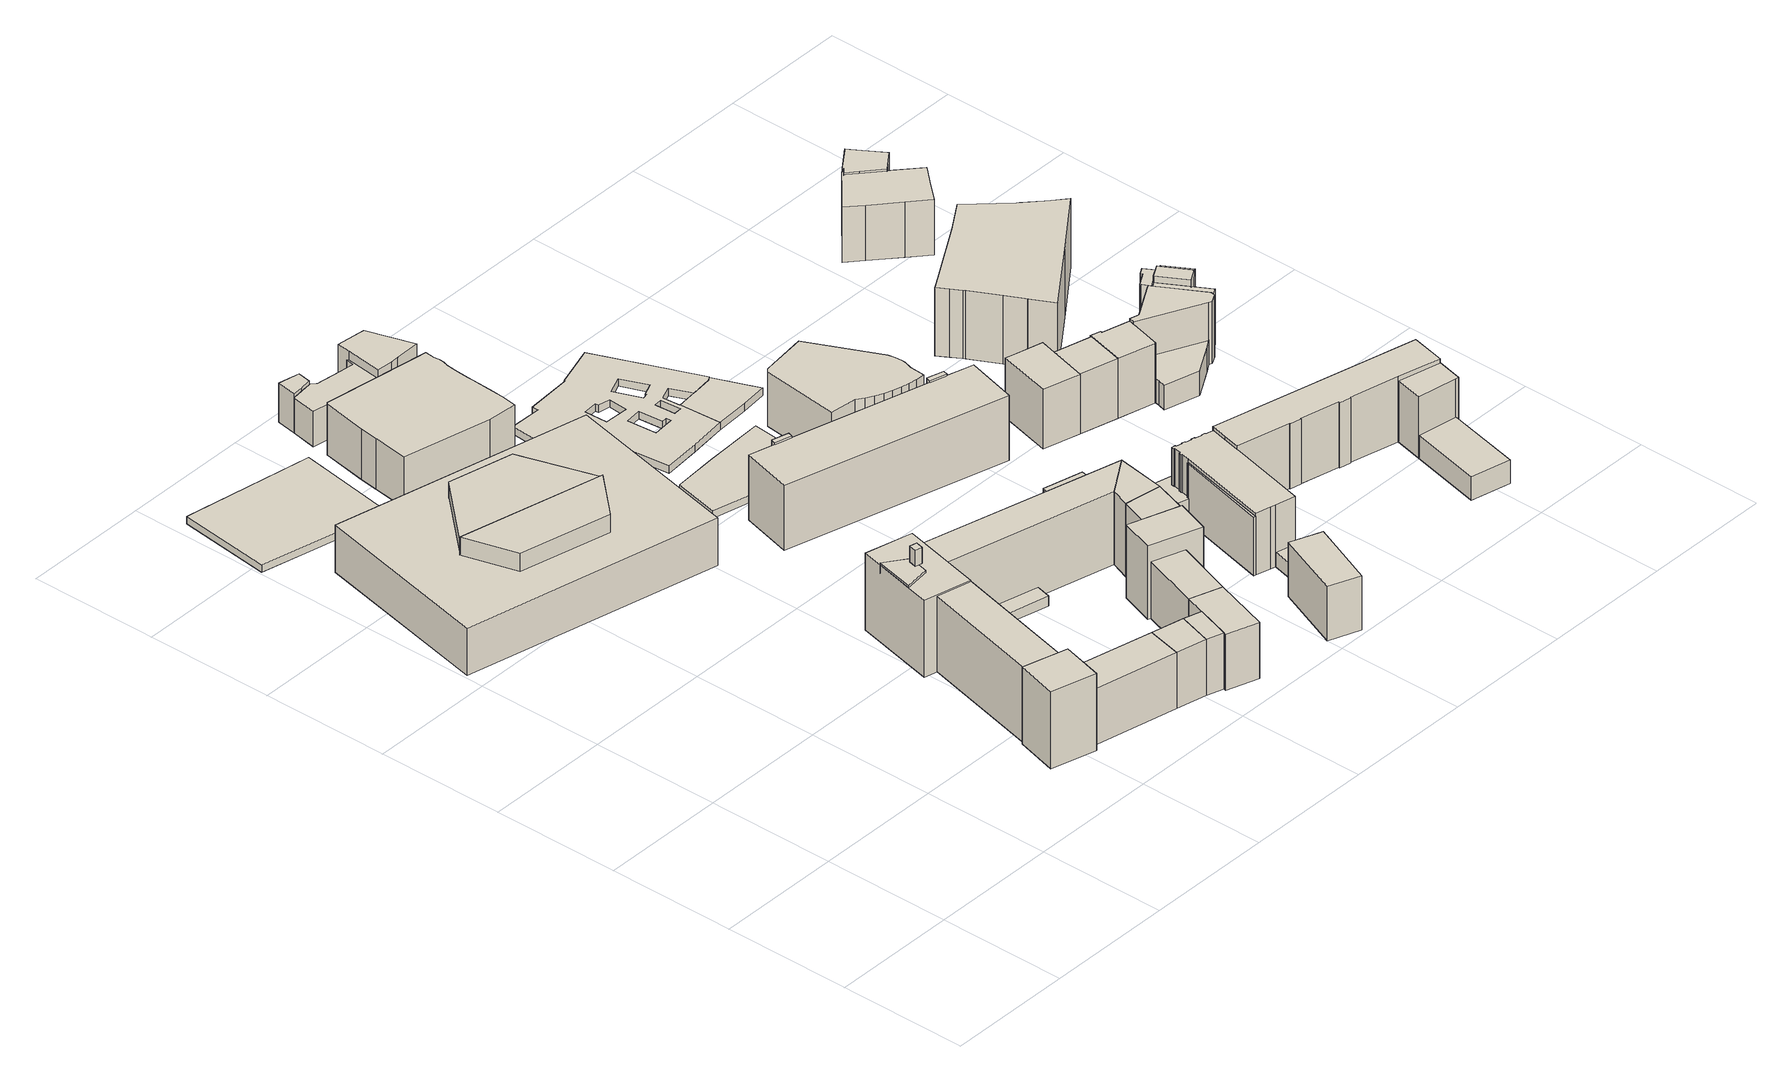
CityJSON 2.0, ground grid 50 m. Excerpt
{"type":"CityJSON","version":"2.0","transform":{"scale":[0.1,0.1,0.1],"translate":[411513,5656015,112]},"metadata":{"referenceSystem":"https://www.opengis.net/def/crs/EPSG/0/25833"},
"CityObjects":{
"building1":{"type":"Building","attributes":{"Dachtyp_tdc":"tdcGableRoof","Gemeindeschluessel":14612000,"Dachneigung":36.94,"QualitaetDacherkennung":65,"Geometrietyp2DReferenz":"3000","measuredHeight":24.04,"function":"31001_9998","roofType":"3100"},"geometry":[{"type":"Solid","lod":"1","boundaries":[[[[0,1,2,3]],[[4,5,6,7]],[[3,5,4,0]],[[2,6,5,3]],[[1,7,6,2]],[[0,4,7,1]]]]}]},
"building2":{"type":"Building","attributes":{"Dachtyp_tdc":"tdcPolyFlatRoof","Gemeindeschluessel":14612000,"Dachneigung":0,"QualitaetDacherkennung":0,"Geometrietyp2DReferenz":"3000","BezugspunktDach":"2000","measuredHeight":3,"function":"31001_9998"},"geometry":[{"type":"Solid","lod":"1","boundaries":[[[[8,9,10,11]],[[12,13,14,15]],[[11,13,12,8]],[[10,14,13,11]],[[9,15,14,10]],[[8,12,15,9]]]]}]},
"building3":{"type":"Building","attributes":{"name":"Kulturpalast Dresden","Gemeindeschluessel":14612000,"Dachneigung":90,"Dachorientierung":0,"MittlereTraufHoehe":132.42,"QualitaetDacherkennung":100,"ObjektHoehe":19.22,"BodenHoehe":113.2,"Geometrietyp2DReferenz":"3000","AbsoluteHoehe":132.42,"Dachflaeche":7394.66,"measuredHeight":19.22,"function":"31001_2090","roofType":"1000","storeysAboveGround":6},"children":["building3-1","building3-2"],"geometry":[{"type":"Solid","lod":"1","boundaries":[[[[16,17,18,19]],[[20,21,22,23]],[[19,21,20,16]],[[18,22,21,19]],[[17,23,22,18]],[[16,20,23,17]]]]}]},
"building3-1":{"type":"BuildingPart","attributes":{"Dachneigung":78.45,"Dachorientierung":0,"MittlereTraufHoehe":138.87,"QualitaetDacherkennung":100,"BodenHoehe":132.42,"ObjektTeilHoehe":9.29,"Geometrietyp2DReferenz":"3000","AbsoluteHoehe":141.71,"Dachflaeche":1194.44,"measuredHeight":9.29,"roofType":"2100","storeysAboveGround":3},"parents":["building3"],"geometry":[{"type":"Solid","lod":"1","boundaries":[[[[24,25,26,27]],[[28,29,30,31]],[[27,29,28,24]],[[26,30,29,27]],[[25,31,30,26]],[[24,28,31,25]]]]}]},
"building3-2":{"type":"BuildingPart","attributes":{"Dachneigung":78.23,"Dachorientierung":0,"MittlereTraufHoehe":139.71,"QualitaetDacherkennung":100,"BodenHoehe":132.42,"ObjektTeilHoehe":9.29,"Geometrietyp2DReferenz":"3000","AbsoluteHoehe":141.71,"Dachflaeche":933.11,"measuredHeight":9.29,"roofType":"2100","storeysAboveGround":3},"parents":["building3"],"geometry":[{"type":"Solid","lod":"1","boundaries":[[[[32,33,34,35]],[[29,28,36,37]],[[35,28,29,32]],[[34,36,28,35]],[[33,37,36,34]],[[32,29,37,33]]]]}]},
"building4":{"type":"Building","attributes":{"Gemeindeschluessel":14612000,"Dachneigung":51.59,"Dachorientierung":101.73,"MittlereTraufHoehe":133.66,"QualitaetDacherkennung":100,"ObjektHoehe":25.54,"BodenHoehe":113.8,"Geometrietyp2DReferenz":"3000","AbsoluteHoehe":139.34,"Dachflaeche":622.51,"measuredHeight":25.54,"function":"31001_9998","roofType":"3100","storeysAboveGround":9},"geometry":[{"type":"Solid","lod":"1","boundaries":[[[[38,39,40,41]],[[42,43,44,45]],[[41,43,42,38]],[[40,44,43,41]],[[39,45,44,40]],[[38,42,45,39]]]]}]},
"building5":{"type":"Building","attributes":{"name":"Ökumenisches Informationszentrum","Dachtyp_tdc":"tdcGableRoof","Gemeindeschluessel":14612000,"Dachneigung":36.96,"QualitaetDacherkennung":62,"Geometrietyp2DReferenz":"3000","measuredHeight":24,"function":"31001_9998","roofType":"3100"},"geometry":[{"type":"Solid","lod":"1","boundaries":[[[[46,47,48,49]],[[50,4,7,51]],[[49,4,50,46]],[[48,7,4,49]],[[47,51,7,48]],[[46,50,51,47]]]]}]},
"building6":{"type":"Building","attributes":{"Gemeindeschluessel":14612000,"Dachneigung":90,"Dachorientierung":0,"MittlereTraufHoehe":117.53,"QualitaetDacherkennung":100,"ObjektHoehe":4.01,"BodenHoehe":113.52,"Geometrietyp2DReferenz":"3000","AbsoluteHoehe":117.53,"Dachflaeche":145.74,"measuredHeight":4.01,"function":"31001_9998","roofType":"1000","storeysAboveGround":1},"geometry":[{"type":"Solid","lod":"1","boundaries":[[[[52,53,54,55]],[[56,57,58,59]],[[55,57,56,52]],[[54,58,57,55]],[[53,59,58,54]],[[52,56,59,53]]]]}]},
"building7":{"type":"Building","attributes":{"Gemeindeschluessel":14612000,"Dachneigung":52.18,"Dachorientierung":101.73,"MittlereTraufHoehe":133.66,"QualitaetDacherkennung":100,"ObjektHoehe":25.54,"BodenHoehe":113.8,"Geometrietyp2DReferenz":"3000","AbsoluteHoehe":139.34,"Dachflaeche":226.43,"measuredHeight":25.54,"function":"31001_9998","roofType":"3100","storeysAboveGround":9},"children":["building7-1"],"geometry":[{"type":"Solid","lod":"1","boundaries":[[[[60,61,39,38]],[[62,42,45,63]],[[38,42,62,60]],[[39,45,42,38]],[[61,63,45,39]],[[60,62,63,61]]]]}]},
"building7-1":{"type":"BuildingPart","attributes":{"Dachneigung":52.38,"Dachorientierung":-72.05,"MittlereTraufHoehe":133.66,"QualitaetDacherkennung":100,"BodenHoehe":113.8,"ObjektTeilHoehe":25.53,"Geometrietyp2DReferenz":"3000","AbsoluteHoehe":139.34,"Dachflaeche":182.67,"measuredHeight":25.53,"roofType":"3100","storeysAboveGround":9},"parents":["building7"],"geometry":[{"type":"Solid","lod":"1","boundaries":[[[[61,60,64,65]],[[63,66,67,62]],[[65,66,63,61]],[[64,67,66,65]],[[60,62,67,64]],[[61,63,62,60]]]]}]},
"building8":{"type":"Building","attributes":{"Gemeindeschluessel":14612000,"Dachneigung":90,"Dachorientierung":0,"MittlereTraufHoehe":117.53,"QualitaetDacherkennung":100,"ObjektHoehe":4.03,"BodenHoehe":113.5,"Geometrietyp2DReferenz":"3000","AbsoluteHoehe":117.53,"Dachflaeche":103.71,"measuredHeight":4.03,"function":"31001_9998","roofType":"1000","storeysAboveGround":1},"geometry":[{"type":"Solid","lod":"1","boundaries":[[[[68,69,70,71,52,55,72,73]],[[74,75,76,57,56,77,78,79]],[[73,75,74,68]],[[72,76,75,73]],[[55,57,76,72]],[[52,56,57,55]],[[71,77,56,52]],[[70,78,77,71]],[[69,79,78,70]],[[68,74,79,69]]]]}]},
"building9":{"type":"Building","attributes":{"Gemeindeschluessel":14612000,"Dachneigung":52.56,"Dachorientierung":103.37,"MittlereTraufHoehe":140.47,"QualitaetDacherkennung":100,"ObjektHoehe":32.25,"BodenHoehe":113.41,"Geometrietyp2DReferenz":"3000","AbsoluteHoehe":145.66,"Dachflaeche":1300.01,"measuredHeight":32.25,"function":"31001_9998","roofType":"3100","storeysAboveGround":11},"children":["building9-1","building9-2","building9-3","building9-4","building9-5","building9-6","building9-7","building9-8","building9-9","building9-10"],"geometry":[{"type":"Solid","lod":"1","boundaries":[[[[80,81,82,83]],[[84,85,86,87]],[[83,85,84,80]],[[82,86,85,83]],[[81,87,86,82]],[[80,84,87,81]]]]}]},
"building9-1":{"type":"BuildingPart","attributes":{"Dachneigung":54.06,"Dachorientierung":-166.94,"MittlereTraufHoehe":141.08,"QualitaetDacherkennung":100,"BodenHoehe":113.34,"ObjektTeilHoehe":34.58,"Geometrietyp2DReferenz":"3000","AbsoluteHoehe":147.92,"Dachflaeche":791.11,"measuredHeight":34.58,"roofType":"3200","storeysAboveGround":12},"parents":["building9"],"geometry":[{"type":"Solid","lod":"1","boundaries":[[[[88,89,90,91]],[[92,93,94,95]],[[91,93,92,88]],[[90,94,93,91]],[[89,95,94,90]],[[88,92,95,89]]]]}]},
"building9-2":{"type":"BuildingPart","attributes":{"Dachneigung":52.19,"Dachorientierung":-165.74,"MittlereTraufHoehe":141.08,"QualitaetDacherkennung":100,"BodenHoehe":113.58,"ObjektTeilHoehe":33.76,"Geometrietyp2DReferenz":"3000","AbsoluteHoehe":147.34,"Dachflaeche":962.69,"measuredHeight":33.76,"roofType":"3100","storeysAboveGround":11},"parents":["building9"],"geometry":[{"type":"Solid","lod":"1","boundaries":[[[[96,97,98,99]],[[100,101,102,103]],[[99,101,100,96]],[[98,102,101,99]],[[97,103,102,98]],[[96,100,103,97]]]]}]},
"building9-3":{"type":"BuildingPart","attributes":{"Dachneigung":55.6,"Dachorientierung":-76.67,"MittlereTraufHoehe":140.47,"QualitaetDacherkennung":100,"BodenHoehe":113.44,"ObjektTeilHoehe":32.22,"Geometrietyp2DReferenz":"3000","AbsoluteHoehe":145.66,"Dachflaeche":228.09,"measuredHeight":32.22,"roofType":"9999","storeysAboveGround":11},"parents":["building9"],"geometry":[{"type":"Solid","lod":"1","boundaries":[[[[104,105,106,107]],[[108,109,110,111]],[[107,109,108,104]],[[106,110,109,107]],[[105,111,110,106]],[[104,108,111,105]]]]}]},
"building9-4":{"type":"BuildingPart","attributes":{"Dachneigung":90,"Dachorientierung":0,"MittlereTraufHoehe":117.53,"QualitaetDacherkennung":100,"BodenHoehe":113.49,"ObjektTeilHoehe":4.04,"Geometrietyp2DReferenz":"3000","AbsoluteHoehe":117.53,"Dachflaeche":215.27,"measuredHeight":4.04,"roofType":"1000","storeysAboveGround":1},"parents":["building9"],"geometry":[{"type":"Solid","lod":"1","boundaries":[[[[70,112,113,114,115,116,53,71]],[[78,77,59,117,118,119,120,121]],[[71,77,78,70]],[[53,59,77,71]],[[116,117,59,53]],[[115,118,117,116]],[[114,119,118,115]],[[113,120,119,114]],[[112,121,120,113]],[[70,78,121,112]]]]}]},
"building9-5":{"type":"BuildingPart","attributes":{"Dachneigung":53.36,"Dachorientierung":-71.18,"MittlereTraufHoehe":140.47,"QualitaetDacherkennung":100,"BodenHoehe":113.39,"ObjektTeilHoehe":32.27,"Geometrietyp2DReferenz":"3000","AbsoluteHoehe":145.66,"Dachflaeche":370.38,"measuredHeight":32.27,"roofType":"3200","storeysAboveGround":11},"parents":["building9"],"geometry":[{"type":"Solid","lod":"1","boundaries":[[[[122,123,124,125]],[[126,127,128,129]],[[125,127,126,122]],[[124,128,127,125]],[[123,129,128,124]],[[122,126,129,123]]]]}]},
"building9-6":{"type":"BuildingPart","attributes":{"Dachneigung":44.58,"Dachorientierung":11.92,"MittlereTraufHoehe":144.5,"QualitaetDacherkennung":100,"BodenHoehe":141.08,"ObjektTeilHoehe":8.86,"Geometrietyp2DReferenz":"3000","AbsoluteHoehe":149.94,"Dachflaeche":188.49,"measuredHeight":8.86,"roofType":"3200","storeysAboveGround":3},"parents":["building9"],"geometry":[{"type":"Solid","lod":"1","boundaries":[[[[130,131,132,133]],[[134,135,136,137]],[[133,135,134,130]],[[132,136,135,133]],[[131,137,136,132]],[[130,134,137,131]]]]}]},
"building9-7":{"type":"BuildingPart","attributes":{"Dachneigung":53.14,"Dachorientierung":-168.27,"MittlereTraufHoehe":140.47,"QualitaetDacherkennung":100,"BodenHoehe":113.37,"ObjektTeilHoehe":32.29,"Geometrietyp2DReferenz":"3000","AbsoluteHoehe":145.66,"Dachflaeche":230.15,"measuredHeight":32.29,"roofType":"3100","storeysAboveGround":11},"parents":["building9"],"geometry":[{"type":"Solid","lod":"1","boundaries":[[[[138,139,81,80]],[[140,84,87,141]],[[80,84,140,138]],[[81,87,84,80]],[[139,141,87,81]],[[138,140,141,139]]]]}]},
"building9-8":{"type":"BuildingPart","attributes":{"Dachneigung":50.61,"Dachorientierung":15.13,"MittlereTraufHoehe":141.08,"QualitaetDacherkennung":100,"BodenHoehe":113.65,"ObjektTeilHoehe":34.85,"Geometrietyp2DReferenz":"3000","AbsoluteHoehe":148.5,"Dachflaeche":421.15,"measuredHeight":34.85,"roofType":"3200","storeysAboveGround":12},"parents":["building9"],"geometry":[{"type":"Solid","lod":"1","boundaries":[[[[142,143,144,145]],[[146,147,148,149]],[[145,147,146,142]],[[144,148,147,145]],[[143,149,148,144]],[[142,146,149,143]]]]}]},
"building9-9":{"type":"BuildingPart","attributes":{"Dachneigung":39.39,"Dachorientierung":0,"MittlereTraufHoehe":152.1,"QualitaetDacherkennung":100,"BodenHoehe":146.38,"ObjektTeilHoehe":7.38,"Geometrietyp2DReferenz":"3000","AbsoluteHoehe":153.76,"Dachflaeche":12.39,"measuredHeight":7.38,"roofType":"3500","storeysAboveGround":2},"parents":["building9"],"geometry":[{"type":"Solid","lod":"1","boundaries":[[[[150,151,152,153]],[[154,155,156,157]],[[153,155,154,150]],[[152,156,155,153]],[[151,157,156,152]],[[150,154,157,151]]]]}]},
"building9-10":{"type":"BuildingPart","attributes":{"Dachneigung":54.81,"Dachorientierung":-161.14,"MittlereTraufHoehe":140.47,"QualitaetDacherkennung":100,"BodenHoehe":113.37,"ObjektTeilHoehe":32.29,"Geometrietyp2DReferenz":"3000","AbsoluteHoehe":145.66,"Dachflaeche":270.06,"measuredHeight":32.29,"roofType":"3100","storeysAboveGround":11},"parents":["building9"],"geometry":[{"type":"Solid","lod":"1","boundaries":[[[[158,159,139,138]],[[160,140,141,161]],[[138,140,160,158]],[[139,141,140,138]],[[159,161,141,139]],[[158,160,161,159]]]]}]},
"building10":{"type":"Building","attributes":{"Gemeindeschluessel":14612000,"Dachneigung":50.42,"Dachorientierung":18.5,"MittlereTraufHoehe":133.66,"QualitaetDacherkennung":100,"ObjektHoehe":25.62,"BodenHoehe":113.72,"Geometrietyp2DReferenz":"3000","AbsoluteHoehe":139.34,"Dachflaeche":409.53,"measuredHeight":25.62,"function":"31001_9998","roofType":"5000","storeysAboveGround":9},"geometry":[{"type":"Solid","lod":"1","boundaries":[[[[162,163,164,165]],[[166,167,168,169]],[[165,167,166,162]],[[164,168,167,165]],[[163,169,168,164]],[[162,166,169,163]]]]}]},
"building11":{"type":"Building","attributes":{"Dachtyp_tdc":"tdcFreeFormRoof","Gemeindeschluessel":14612000,"Dachneigung":1.01,"QualitaetDacherkennung":13,"Geometrietyp2DReferenz":"3000","measuredHeight":23.36,"function":"31001_9998","roofType":"5000"},"geometry":[{"type":"Solid","lod":"1","boundaries":[[[[170,171,172,173,174,175,176,177,178,179,180,181,182,183,184,185,186,187]],[[188,189,190,191,192,193,194,195,196,197,198,199,200,201,202,203,204,205]],[[187,189,188,170]],[[186,190,189,187]],[[185,191,190,186]],[[184,192,191,185]],[[183,193,192,184]],[[182,194,193,183]],[[181,195,194,182]],[[180,196,195,181]],[[179,197,196,180]],[[178,198,197,179]],[[177,199,198,178]],[[176,200,199,177]],[[175,201,200,176]],[[174,202,201,175]],[[173,203,202,174]],[[172,204,203,173]],[[171,205,204,172]],[[170,188,205,171]]]]}]},
"building12":{"type":"Building","attributes":{"Gemeindeschluessel":14612000,"Dachneigung":49.39,"Dachorientierung":19.61,"MittlereTraufHoehe":133.66,"QualitaetDacherkennung":100,"ObjektHoehe":25.87,"BodenHoehe":113.47,"Geometrietyp2DReferenz":"3000","AbsoluteHoehe":139.34,"Dachflaeche":421.1,"measuredHeight":25.87,"function":"31001_9998","roofType":"3100","storeysAboveGround":9},"geometry":[{"type":"Solid","lod":"1","boundaries":[[[[206,207,163,162]],[[208,209,210,211]],[[162,209,208,206]],[[163,210,209,162]],[[207,211,210,163]],[[206,208,211,207]]]]}]},
"building13":{"type":"Building","attributes":{"Gemeindeschluessel":14612000,"Geometrietyp2DReferenz":"3000","function":"31001_9998","roofType":"9999"},"children":["building13-1","building13-2","building13-3"]},
"building13-1":{"type":"BuildingPart","attributes":{"Dachtyp_tdc":"tdcFreeFormRoof","Dachneigung":48.59,"QualitaetDacherkennung":4,"Geometrietyp2DReferenz":"3000","measuredHeight":19.92,"roofType":"5000"},"parents":["building13"],"geometry":[{"type":"Solid","lod":"1","boundaries":[[[[212,213,214,215,216,217,218]],[[219,220,221,222,223,224,225]],[[218,220,219,212]],[[217,221,220,218]],[[216,222,221,217]],[[215,223,222,216]],[[214,224,223,215]],[[213,225,224,214]],[[212,219,225,213]]]]}]},
"building13-2":{"type":"BuildingPart","attributes":{"Dachtyp_tdc":"tdcFreeFormRoof","Dachneigung":16.34,"QualitaetDacherkennung":19,"Geometrietyp2DReferenz":"3000","measuredHeight":18.96,"roofType":"5000"},"parents":["building13"],"geometry":[{"type":"Solid","lod":"1","boundaries":[[[[226,227,228,229,230,231,232,233,234,235,236,237,238,239,240,241]],[[242,243,244,245,246,247,248,249,219,250,225,251,252,253,254,255]],[[241,243,242,226]],[[240,244,243,241]],[[239,245,244,240]],[[238,246,245,239]],[[237,247,246,238]],[[236,248,247,237]],[[235,249,248,236]],[[234,219,249,235]],[[233,250,219,234]],[[232,225,250,233]],[[231,251,225,232]],[[230,252,251,231]],[[229,253,252,230]],[[228,254,253,229]],[[227,255,254,228]],[[226,242,255,227]]]]}]},
"building13-3":{"type":"BuildingPart","attributes":{"Dachtyp_tdc":"tdcGableRoof","Dachneigung":57.11,"QualitaetDacherkennung":57,"Geometrietyp2DReferenz":"3000","measuredHeight":19.04,"roofType":"3100"},"parents":["building13"],"geometry":[{"type":"Solid","lod":"1","boundaries":[[[[256,257,258,259,260,261,262]],[[263,264,265,242,266,254,267]],[[262,264,263,256]],[[261,265,264,262]],[[260,242,265,261]],[[259,266,242,260]],[[258,254,266,259]],[[257,267,254,258]],[[256,263,267,257]]]]}]},
"building14":{"type":"Building","attributes":{"Gemeindeschluessel":14612000,"Geometrietyp2DReferenz":"3000","function":"31001_9998","roofType":"9999"},"children":["building14-1","building14-2"]},
"building14-1":{"type":"BuildingPart","attributes":{"Dachtyp_tdc":"tdcPolyFlatRoof","Dachneigung":0,"QualitaetDacherkennung":0,"Geometrietyp2DReferenz":"3000","measuredHeight":3,"roofType":"9999"},"parents":["building14"],"geometry":[{"type":"Solid","lod":"1","boundaries":[[[[268,269,270,271,272,273,274,275]],[[276,277,278,279,280,281,282,283]],[[275,277,276,268]],[[274,278,277,275]],[[273,279,278,274]],[[272,280,279,273]],[[271,281,280,272]],[[270,282,281,271]],[[269,283,282,270]],[[268,276,283,269]]]]}]},
"building14-2":{"type":"BuildingPart","attributes":{"Dachtyp_tdc":"tdcFreeFormRoof","Dachneigung":57.17,"QualitaetDacherkennung":19,"Geometrietyp2DReferenz":"3000","measuredHeight":2.27,"roofType":"5000"},"parents":["building14"],"geometry":[{"type":"Solid","lod":"1","boundaries":[[[[284,285,286,287,288]],[[289,290,282,291,281]],[[288,290,289,284]],[[287,282,290,288]],[[286,291,282,287]],[[285,281,291,286]],[[284,289,281,285]]]]}]},
"building15":{"type":"Building","attributes":{"Dachtyp_tdc":"tdcFreeFormRoof","Gemeindeschluessel":14612000,"Dachneigung":37.14,"QualitaetDacherkennung":75,"Geometrietyp2DReferenz":"3000","measuredHeight":24.49,"function":"31001_9998","roofType":"5000"},"geometry":[{"type":"Solid","lod":"1","boundaries":[[[[292,293,294,295,296]],[[297,298,299,300,301]],[[296,298,297,292]],[[295,299,298,296]],[[294,300,299,295]],[[293,301,300,294]],[[292,297,301,293]]]]}]},
"building16":{"type":"Building","attributes":{"Gemeindeschluessel":14612000,"Geometrietyp2DReferenz":"3000","function":"31001_9998","roofType":"9999"},"children":["building16-1","building16-2","building16-3"]},
"building16-1":{"type":"BuildingPart","attributes":{"Dachtyp_tdc":"tdcFreeFormRoof","Dachneigung":63.25,"QualitaetDacherkennung":11,"Geometrietyp2DReferenz":"3000","measuredHeight":27.95,"roofType":"5000"},"parents":["building16"],"geometry":[{"type":"Solid","lod":"1","boundaries":[[[[302,303,304,305]],[[306,307,308,309]],[[305,306,309,302]],[[304,307,306,305]],[[303,308,307,304]],[[302,309,308,303]]]]}]},
"building16-2":{"type":"BuildingPart","attributes":{"Dachtyp_tdc":"tdcFreeFormRoof","Dachneigung":63.65,"QualitaetDacherkennung":12,"Geometrietyp2DReferenz":"3000","measuredHeight":27.97,"roofType":"5000"},"parents":["building16"],"geometry":[{"type":"Solid","lod":"1","boundaries":[[[[310,311,312,313,314]],[[315,316,317,318,319]],[[314,315,319,310]],[[313,316,315,314]],[[312,317,316,313]],[[311,318,317,312]],[[310,319,318,311]]]]}]},
"building16-3":{"type":"BuildingPart","attributes":{"Dachtyp_tdc":"tdcHipRoof","Dachneigung":36.65,"QualitaetDacherkennung":45,"Geometrietyp2DReferenz":"3000","measuredHeight":30.33,"roofType":"3200"},"parents":["building16"],"geometry":[{"type":"Solid","lod":"1","boundaries":[[[[320,321,322,323,324,325,326,327,328,329,330]],[[308,319,318,317,331,332,333,334,335,336,309]],[[330,308,309,320]],[[329,319,308,330]],[[328,318,319,329]],[[327,317,318,328]],[[326,331,317,327]],[[325,332,331,326]],[[324,333,332,325]],[[323,334,333,324]],[[322,335,334,323]],[[321,336,335,322]],[[320,309,336,321]]]]}]},
"building17":{"type":"Building","attributes":{"Dachtyp_tdc":"tdcPolyFlatRoof","Gemeindeschluessel":14612000,"Dachneigung":0,"QualitaetDacherkennung":0,"Geometrietyp2DReferenz":"3000","BezugspunktDach":"2000","measuredHeight":3,"function":"31001_9998"},"geometry":[{"type":"Solid","lod":"1","boundaries":[[[[337,338,339,340,341,342,343,344,345,346,347,348,349,350,351,352,353,354,355,356,357,358,359],[360,361,362,363,364,365],[366,367,368,369],[370,371,372,373,374,375],[376,377,378,379,380,381]],[[382,383,384,385,386,387,388,389,390,391,392,393,394,395,396,397,398,399,400,401,402,403,404],[405,406,407,408,409,410],[411,412,413,414],[415,416,417,418,419,420],[421,422,423,424,425,426]],[[359,383,382,337]],[[358,384,383,359]],[[357,385,384,358]],[[356,386,385,357]],[[355,387,386,356]],[[354,388,387,355]],[[353,389,388,354]],[[352,390,389,353]],[[351,391,390,352]],[[350,392,391,351]],[[349,393,392,350]],[[348,394,393,349]],[[347,395,394,348]],[[346,396,395,347]],[[345,397,396,346]],[[344,398,397,345]],[[343,399,398,344]],[[342,400,399,343]],[[341,401,400,342]],[[340,402,401,341]],[[339,403,402,340]],[[338,404,403,339]],[[337,382,404,338]],[[365,406,405,360]],[[364,407,406,365]],[[363,408,407,364]],[[362,409,408,363]],[[361,410,409,362]],[[360,405,410,361]],[[369,412,411,366]],[[368,413,412,369]],[[367,414,413,368]],[[366,411,414,367]],[[375,416,415,370]],[[374,417,416,375]],[[373,418,417,374]],[[372,419,418,373]],[[371,420,419,372]],[[370,415,420,371]],[[381,422,421,376]],[[380,423,422,381]],[[379,424,423,380]],[[378,425,424,379]],[[377,426,425,378]],[[376,421,426,377]]]]}]},
"building18":{"type":"Building","attributes":{"Dachtyp_tdc":"tdcPolyFlatRoof","Gemeindeschluessel":14612000,"Dachneigung":0,"QualitaetDacherkennung":70,"Geometrietyp2DReferenz":"3000","measuredHeight":9.75,"function":"31001_9998","roofType":"1000"},"geometry":[{"type":"Solid","lod":"1","boundaries":[[[[427,428,429,430,431,432,433,434,435,436,437,438,439,440,441,442,443,444,445,446,447,448,449,450,451,452,453,454,455,456,457,458,459,460,461,462,463,464,465,466,467,468,469,470,471,472,473,474,475,476,477,478,479]],[[480,481,482,483,484,485,486,487,488,489,490,491,492,493,494,495,496,497,498,499,500,501,502,503,504,505,506,507,508,509,510,511,512,513,514,515,516,517,518,519,520,521,522,523,524,525,526,527,528,529,530,531,532]],[[479,481,480,427]],[[478,482,481,479]],[[477,483,482,478]],[[476,484,483,477]],[[475,485,484,476]],[[474,486,485,475]],[[473,487,486,474]],[[472,488,487,473]],[[471,489,488,472]],[[470,490,489,471]],[[469,491,490,470]],[[468,492,491,469]],[[467,493,492,468]],[[466,494,493,467]],[[465,495,494,466]],[[464,496,495,465]],[[463,497,496,464]],[[462,498,497,463]],[[461,499,498,462]],[[460,500,499,461]],[[459,501,500,460]],[[458,502,501,459]],[[457,503,502,458]],[[456,504,503,457]],[[455,505,504,456]],[[454,506,505,455]],[[453,507,506,454]],[[452,508,507,453]],[[451,509,508,452]],[[450,510,509,451]],[[449,511,510,450]],[[448,512,511,449]],[[447,513,512,448]],[[446,514,513,447]],[[445,515,514,446]],[[444,516,515,445]],[[443,517,516,444]],[[442,518,517,443]],[[441,519,518,442]],[[440,520,519,441]],[[439,521,520,440]],[[438,522,521,439]],[[437,523,522,438]],[[436,524,523,437]],[[435,525,524,436]],[[434,526,525,435]],[[433,527,526,434]],[[432,528,527,433]],[[431,529,528,432]],[[430,530,529,431]],[[429,531,530,430]],[[428,532,531,429]],[[427,480,532,428]]]]}]},
"building19":{"type":"Building","attributes":{"Dachtyp_tdc":"tdcPolyFlatRoof","Gemeindeschluessel":14612000,"Dachneigung":0,"QualitaetDacherkennung":0,"Geometrietyp2DReferenz":"3000","BezugspunktDach":"2000","measuredHeight":3,"function":"31001_9998"},"geometry":[{"type":"Solid","lod":"1","boundaries":[[[[344,343,533,534,352,351,350]],[[398,392,391,390,535,536,399]],[[350,392,398,344]],[[351,391,392,350]],[[352,390,391,351]],[[534,535,390,352]],[[533,536,535,534]],[[343,399,536,533]],[[344,398,399,343]]]]}]},
"building20":{"type":"Building","attributes":{"Dachtyp_tdc":"tdcFreeFormRoof","Gemeindeschluessel":14612000,"Dachneigung":14.77,"QualitaetDacherkennung":10,"Geometrietyp2DReferenz":"3000","measuredHeight":26.32,"function":"31001_9998","roofType":"5000"},"geometry":[{"type":"Solid","lod":"1","boundaries":[[[[537,538,539,540,541,542,543,544,545,546,547,548,549,550,551,552,553,554]],[[555,556,557,558,559,560,561,562,563,564,565,566,567,568,569,570,571,572]],[[554,556,555,537]],[[553,557,556,554]],[[552,558,557,553]],[[551,559,558,552]],[[550,560,559,551]],[[549,561,560,550]],[[548,562,561,549]],[[547,563,562,548]],[[546,564,563,547]],[[545,565,564,546]],[[544,566,565,545]],[[543,567,566,544]],[[542,568,567,543]],[[541,569,568,542]],[[540,570,569,541]],[[539,571,570,540]],[[538,572,571,539]],[[537,555,572,538]]]]}]},
"building21":{"type":"Building","attributes":{"Gemeindeschluessel":14612000,"Geometrietyp2DReferenz":"3000","function":"31001_9998","roofType":"9999"},"children":["building21-1","building21-2","building21-3","building21-4","building21-5","building21-6","building21-7"]},
"building21-1":{"type":"BuildingPart","attributes":{"Dachtyp_tdc":"tdcHipAndGableRoof","Dachneigung":44.24,"QualitaetDacherkennung":78,"Geometrietyp2DReferenz":"3000","measuredHeight":29.85,"roofType":"5000"},"parents":["building21"],"geometry":[{"type":"Solid","lod":"1","boundaries":[[[[573,574,575,576,577,578,579,580,581,582,583,584,585,586,587,588,589]],[[590,591,592,593,594,595,596,597,598,599,600,601,602,603,604,605,606]],[[589,591,590,573]],[[588,592,591,589]],[[587,593,592,588]],[[586,594,593,587]],[[585,595,594,586]],[[584,596,595,585]],[[583,597,596,584]],[[582,598,597,583]],[[581,599,598,582]],[[580,600,599,581]],[[579,601,600,580]],[[578,602,601,579]],[[577,603,602,578]],[[576,604,603,577]],[[575,605,604,576]],[[574,606,605,575]],[[573,590,606,574]]]]}]},
"building21-2":{"type":"BuildingPart","attributes":{"Dachtyp_tdc":"tdcPolyFlatRoof","Dachneigung":36.4,"QualitaetDacherkennung":45,"Geometrietyp2DReferenz":"3000","measuredHeight":23.97,"roofType":"2100"},"parents":["building21"],"geometry":[{"type":"Solid","lod":"1","boundaries":[[[[607,608,609,610,611]],[[612,613,614,615,616]],[[611,613,612,607]],[[610,614,613,611]],[[609,615,614,610]],[[608,616,615,609]],[[607,612,616,608]]]]}]},
"building21-3":{"type":"BuildingPart","attributes":{"Dachtyp_tdc":"tdcPolyFlatRoof","Dachneigung":0,"QualitaetDacherkennung":0,"Geometrietyp2DReferenz":"3000","measuredHeight":6.39,"roofType":"1000"},"parents":["building21"],"geometry":[{"type":"Solid","lod":"1","boundaries":[[[[617,618,619,620]],[[621,622,623,624]],[[620,622,621,617]],[[619,623,622,620]],[[618,624,623,619]],[[617,621,624,618]]]]}]},
"building21-4":{"type":"BuildingPart","attributes":{"Dachtyp_tdc":"tdcGableRoof","Dachneigung":44.05,"QualitaetDacherkennung":48,"Geometrietyp2DReferenz":"3000","measuredHeight":29.76,"roofType":"3100"},"parents":["building21"],"geometry":[{"type":"Solid","lod":"1","boundaries":[[[[625,626,627,628,629]],[[605,604,630,631,632]],[[629,604,605,625]],[[628,630,604,629]],[[627,631,630,628]],[[626,632,631,627]],[[625,605,632,626]]]]}]},
"building21-5":{"type":"BuildingPart","attributes":{"Dachtyp_tdc":"tdcGableRoof","Dachneigung":43.06,"QualitaetDacherkennung":60,"Geometrietyp2DReferenz":"3000","measuredHeight":29.71,"roofType":"3100"},"parents":["building21"],"geometry":[{"type":"Solid","lod":"1","boundaries":[[[[633,634,635,636,637,638,639,640,641,642,643,644,645,646,647,648,649,650,651,652,653,654,655,656,657,658,659,660,661,662]],[[663,664,665,666,667,668,669,670,671,672,673,674,675,676,677,678,679,680,681,682,683,684,600,598,597,685,686,687,613,612]],[[662,664,663,633]],[[661,665,664,662]],[[660,666,665,661]],[[659,667,666,660]],[[658,668,667,659]],[[657,669,668,658]],[[656,670,669,657]],[[655,671,670,656]],[[654,672,671,655]],[[653,673,672,654]],[[652,674,673,653]],[[651,675,674,652]],[[650,676,675,651]],[[649,677,676,650]],[[648,678,677,649]],[[647,679,678,648]],[[646,680,679,647]],[[645,681,680,646]],[[644,682,681,645]],[[643,683,682,644]],[[642,684,683,643]],[[641,600,684,642]],[[640,598,600,641]],[[639,597,598,640]],[[638,685,597,639]],[[637,686,685,638]],[[636,687,686,637]],[[635,613,687,636]],[[634,612,613,635]],[[633,663,612,634]]]]}]},
"building21-6":{"type":"BuildingPart","attributes":{"Dachtyp_tdc":"tdcPolyFlatRoof","Dachneigung":0,"QualitaetDacherkennung":73,"Geometrietyp2DReferenz":"3000","measuredHeight":9.37,"roofType":"1000"},"parents":["building21"],"geometry":[{"type":"Solid","lod":"1","boundaries":[[[[688,689,690,691]],[[692,693,632,631]],[[691,693,692,688]],[[690,632,693,691]],[[689,631,632,690]],[[688,692,631,689]]]]}]},
"building21-7":{"type":"BuildingPart","attributes":{"Dachtyp_tdc":"tdcPolyFlatRoof","Dachneigung":0,"QualitaetDacherkennung":82,"Geometrietyp2DReferenz":"3000","measuredHeight":5.88,"roofType":"1000"},"parents":["building21"],"geometry":[{"type":"Solid","lod":"1","boundaries":[[[[694,695,696,697,698]],[[623,622,686,685,699]],[[698,622,623,694]],[[697,686,622,698]],[[696,685,686,697]],[[695,699,685,696]],[[694,623,699,695]]]]}]},
"building22":{"type":"Building","attributes":{"Gemeindeschluessel":14612000,"Geometrietyp2DReferenz":"3000","function":"31001_9998","roofType":"9999"},"children":["building22-1","building22-2","building22-3","building22-4","building22-5","building22-6","building22-7","building22-8","building22-9"]},
"building22-1":{"type":"BuildingPart","attributes":{"Dachtyp_tdc":"tdcHipAndGableRoof","Dachneigung":37.26,"QualitaetDacherkennung":32,"Geometrietyp2DReferenz":"3000","measuredHeight":27.56,"roofType":"5000"},"parents":["building22"],"geometry":[{"type":"Solid","lod":"1","boundaries":[[[[700,701,702,703,704,705]],[[706,707,708,709,710,711]],[[705,707,706,700]],[[704,708,707,705]],[[703,709,708,704]],[[702,710,709,703]],[[701,711,710,702]],[[700,706,711,701]]]]}]},
"building22-2":{"type":"BuildingPart","attributes":{"Dachtyp_tdc":"tdcGableRoof","Dachneigung":36.7,"QualitaetDacherkennung":72,"Geometrietyp2DReferenz":"3000","measuredHeight":27.6,"roofType":"3100"},"parents":["building22"],"geometry":[{"type":"Solid","lod":"1","boundaries":[[[[712,713,714,715,716,717,718,719,720,721]],[[722,723,724,725,726,727,728,729,730,731]],[[721,723,722,712]],[[720,724,723,721]],[[719,725,724,720]],[[718,726,725,719]],[[717,727,726,718]],[[716,728,727,717]],[[715,729,728,716]],[[714,730,729,715]],[[713,731,730,714]],[[712,722,731,713]]]]}]},
"building22-3":{"type":"BuildingPart","attributes":{"Dachtyp_tdc":"tdcGableRoof","Dachneigung":35.15,"QualitaetDacherkennung":26,"Geometrietyp2DReferenz":"3000","measuredHeight":25.65,"roofType":"3100"},"parents":["building22"],"geometry":[{"type":"Solid","lod":"1","boundaries":[[[[732,733,734,735,736,737,738,739,740]],[[741,742,743,744,745,746,747,748,749]],[[740,742,741,732]],[[739,743,742,740]],[[738,744,743,739]],[[737,745,744,738]],[[736,746,745,737]],[[735,747,746,736]],[[734,748,747,735]],[[733,749,748,734]],[[732,741,749,733]]]]}]},
"building22-4":{"type":"BuildingPart","attributes":{"Dachtyp_tdc":"tdcPolyFlatRoof","Dachneigung":42.31,"QualitaetDacherkennung":30,"Geometrietyp2DReferenz":"3000","measuredHeight":25.04,"roofType":"2100"},"parents":["building22"],"geometry":[{"type":"Solid","lod":"1","boundaries":[[[[750,751,752,753]],[[754,755,756,757]],[[753,755,754,750]],[[752,756,755,753]],[[751,757,756,752]],[[750,754,757,751]]]]}]},
"building22-5":{"type":"BuildingPart","attributes":{"Dachtyp_tdc":"tdcGableRoof","Dachneigung":36.73,"QualitaetDacherkennung":47,"Geometrietyp2DReferenz":"3000","measuredHeight":27.61,"roofType":"3100"},"parents":["building22"],"geometry":[{"type":"Solid","lod":"1","boundaries":[[[[758,759,760,761,762,763]],[[744,764,765,766,767,768]],[[763,764,744,758]],[[762,765,764,763]],[[761,766,765,762]],[[760,767,766,761]],[[759,768,767,760]],[[758,744,768,759]]]]}]},
"building22-6":{"type":"BuildingPart","attributes":{"Dachtyp_tdc":"tdcGableRoof","Dachneigung":36.74,"QualitaetDacherkennung":66,"Geometrietyp2DReferenz":"3000","measuredHeight":27.61,"roofType":"3100"},"parents":["building22"],"geometry":[{"type":"Solid","lod":"1","boundaries":[[[[714,769,770,716]],[[730,728,707,706]],[[716,728,730,714]],[[770,707,728,716]],[[769,706,707,770]],[[714,730,706,769]]]]}]},
"building22-7":{"type":"BuildingPart","attributes":{"Dachtyp_tdc":"tdcGableRoof","Dachneigung":36.97,"QualitaetDacherkennung":53,"Geometrietyp2DReferenz":"3000","measuredHeight":27.61,"roofType":"3100"},"parents":["building22"],"geometry":[{"type":"Solid","lod":"1","boundaries":[[[[771,772,773,774]],[[764,742,755,765]],[[774,742,764,771]],[[773,755,742,774]],[[772,765,755,773]],[[771,764,765,772]]]]}]},
"building22-8":{"type":"BuildingPart","attributes":{"Dachtyp_tdc":"tdcFreeFormRoof","Dachneigung":34.98,"QualitaetDacherkennung":7,"Geometrietyp2DReferenz":"3000","measuredHeight":27.68,"roofType":"5000"},"parents":["building22"],"geometry":[{"type":"Solid","lod":"1","boundaries":[[[[775,776,777,778,779,780,781,782,783,784,785]],[[786,787,768,767,788,789,790,791,792,724,793]],[[785,787,786,775]],[[784,768,787,785]],[[783,767,768,784]],[[782,788,767,783]],[[781,789,788,782]],[[780,790,789,781]],[[779,791,790,780]],[[778,792,791,779]],[[777,724,792,778]],[[776,793,724,777]],[[775,786,793,776]]]]}]},
"building22-9":{"type":"BuildingPart","attributes":{"Dachtyp_tdc":"tdcPolyFlatRoof","Dachneigung":0,"QualitaetDacherkennung":50,"Geometrietyp2DReferenz":"3000","measuredHeight":9.94,"roofType":"1000"},"parents":["building22"],"geometry":[{"type":"Solid","lod":"1","boundaries":[[[[794,795,796,797,798,799,800]],[[801,802,726,792,791,803,804]],[[800,802,801,794]],[[799,726,802,800]],[[798,792,726,799]],[[797,791,792,798]],[[796,803,791,797]],[[795,804,803,796]],[[794,801,804,795]]]]}]},
"building23":{"type":"Building","attributes":{"Dachtyp_tdc":"tdcPolyFlatRoof","Gemeindeschluessel":14612000,"Dachneigung":0,"QualitaetDacherkennung":34,"Geometrietyp2DReferenz":"3000","measuredHeight":27.68,"function":"31001_9998","roofType":"1000"},"geometry":[{"type":"Solid","lod":"1","boundaries":[[[[805,806,807,808,809,810,811,812,813,814,815,816,817,818,819,820,821,822,823,824,825,826]],[[827,828,829,830,831,832,833,834,835,836,837,838,839,840,841,842,843,844,845,846,847,848]],[[826,828,827,805]],[[825,829,828,826]],[[824,830,829,825]],[[823,831,830,824]],[[822,832,831,823]],[[821,833,832,822]],[[820,834,833,821]],[[819,835,834,820]],[[818,836,835,819]],[[817,837,836,818]],[[816,838,837,817]],[[815,839,838,816]],[[814,840,839,815]],[[813,841,840,814]],[[812,842,841,813]],[[811,843,842,812]],[[810,844,843,811]],[[809,845,844,810]],[[808,846,845,809]],[[807,847,846,808]],[[806,848,847,807]],[[805,827,848,806]]]]}]},
"building24":{"type":"Building","attributes":{"Gemeindeschluessel":14612000,"Geometrietyp2DReferenz":"3000","function":"31001_9998","roofType":"9999"},"children":["building24-1","building24-2"]},
"building24-1":{"type":"BuildingPart","attributes":{"Dachtyp_tdc":"tdcGableRoof","Dachneigung":45.01,"QualitaetDacherkennung":70,"Geometrietyp2DReferenz":"3000","measuredHeight":25.93,"roofType":"3100"},"parents":["building24"],"geometry":[{"type":"Solid","lod":"1","boundaries":[[[[849,850,851,852,853,854,855,856,857]],[[858,859,860,861,862,863,864,865,866]],[[857,859,858,849]],[[856,860,859,857]],[[855,861,860,856]],[[854,862,861,855]],[[853,863,862,854]],[[852,864,863,853]],[[851,865,864,852]],[[850,866,865,851]],[[849,858,866,850]]]]}]},
"building24-2":{"type":"BuildingPart","attributes":{"Dachtyp_tdc":"tdcHipAndGableRoof","Dachneigung":37.97,"QualitaetDacherkennung":33,"Geometrietyp2DReferenz":"3000","measuredHeight":25.47,"roofType":"5000"},"parents":["building24"],"geometry":[{"type":"Solid","lod":"1","boundaries":[[[[867,868,869,870,871,872,873,874,875,876,877,878]],[[879,880,881,882,883,884,885,862,861,860,858,886]],[[878,880,879,867]],[[877,881,880,878]],[[876,882,881,877]],[[875,883,882,876]],[[874,884,883,875]],[[873,885,884,874]],[[872,862,885,873]],[[871,861,862,872]],[[870,860,861,871]],[[869,858,860,870]],[[868,886,858,869]],[[867,879,886,868]]]]}]}
},
"vertices":[
[1168,232,234],[1203,356,234],[1065,388,234],[1036,264,234],[1168,232,18],[1036,264,18],[1065,388,18],[1203,356,18],
[11,2963,32],[507,2850,32],[566,3238,32],[56,3325,32],[11,2963,2],[56,3325,2],[566,3238,2],[507,2850,2],
[1006,1845,204],[1161,2548,204],[158,2770,204],[3,2067,204],[1006,1845,12],[3,2067,12],[158,2770,12],[1161,2548,12],
[865,2223,269],[769,2530,269],[515,2587,269],[297,2351,269],[865,2223,204],[297,2351,204],[515,2587,204],[769,2530,204],
[297,2351,277],[356,2141,277],[715,2060,277],[865,2223,277],[715,2060,204],[356,2141,204],
[1376,178,245],[1407,314,245],[1072,388,245],[1035,251,245],[1376,178,18],[1035,251,18],[1072,388,18],[1407,314,18],
[1247,214,233],[1279,337,233],[1203,356,233],[1168,232,233],[1247,214,18],[1279,337,18],
[1191,927,55],[1160,794,55],[1264,770,55],[1295,903,55],[1191,927,15],[1295,903,15],[1264,770,15],[1160,794,15],
[1495,153,245],[1534,286,245],[1495,153,18],[1534,286,18],
[1560,132,245],[1604,266,245],[1604,266,18],[1560,132,18],
[1363,917,55],[1362,917,55],[1370,951,55],[1205,985,55],[1356,888,55],[1360,903,55],[1363,917,15],[1360,903,15],[1356,888,15],[1205,985,15],[1370,951,15],[1362,917,15],
[1855,862,311],[2003,957,311],[1220,1151,311],[1189,1020,311],[1855,862,14],[1189,1020,14],[1220,1151,14],[2003,957,14],
[973,923,325],[1157,881,325],[1231,1199,325],[1047,1242,325],[973,923,13],[1047,1242,13],[1231,1199,13],[1157,881,13],
[905,433,322],[1040,396,322],[1157,881,322],[1022,912,322],[905,433,16],[1022,912,16],[1157,881,16],[1040,396,16],
[1716,1048,311],[1711,1029,311],[1864,991,311],[1869,1011,311],[1716,1048,14],[1869,1011,14],[1864,991,14],[1711,1029,14],
[1363,914,55],[1539,873,55],[1554,934,55],[1189,1020,55],[1137,800,55],[1137,800,15],[1189,1020,15],[1554,934,15],[1539,873,15],[1363,914,15],
[1740,710,311],[1695,579,311],[1896,510,311],[1941,642,311],[1740,710,14],[1941,642,14],[1896,510,14],[1695,579,14],
[1111,1101,335],[1028,1161,335],[993,1009,335],[1093,1021,335],[1111,1101,291],[1093,1021,291],[993,1009,291],[1028,1161,291],
[1829,789,311],[1974,767,311],[1829,789,14],[1974,767,14],
[1072,388,328],[898,435,328],[854,274,328],[1029,226,328],[1072,388,16],[1029,226,16],[854,274,16],[898,435,16],
[1112,1076,409],[1085,1082,409],[1078,1053,409],[1105,1047,409],[1112,1076,344],[1105,1047,344],[1078,1053,344],[1085,1082,344],
[1796,691,311],[1934,644,311],[1796,691,14],[1934,644,14],
[1753,303,245],[1629,344,245],[1558,123,245],[1682,83,245],[1753,303,17],[1682,83,17],[1558,123,17],[1629,344,17],
[1050,2807,211],[1053,2874,211],[1057,2949,211],[1057,2973,211],[1061,3032,211],[1065,3069,211],[1071,3088,211],[1073,3109,211],[1070,3131,211],[1073,3167,211],[829,3203,211],[650,3230,211],[644,3225,211],[614,3048,211],[604,2977,211],[586,2840,211],[928,2764,211],[1043,2756,211],[1050,2807,5],[1043,2756,5],[928,2764,5],[586,2840,5],[604,2977,5],[614,3048,5],[644,3225,5],[650,3230,5],[829,3203,5],[1073,3167,5],[1070,3131,5],[1073,3109,5],[1071,3088,5],[1065,3069,5],[1061,3032,5],[1057,2973,5],[1057,2949,5],[1053,2874,5],
[1831,532,245],[1706,575,245],[1831,532,15],[1753,303,15],[1629,344,15],[1706,575,15],
[946,3392,181],[929,3249,181],[992,3245,181],[1024,3246,181],[1122,3248,181],[1066,3429,181],[951,3442,181],[946,3392,4],[951,3442,4],[1066,3429,4],[1122,3248,4],[1024,3246,4],[992,3245,4],[929,3249,4],
[754,3397,147],[709,3392,147],[667,3387,147],[650,3289,147],[867,3254,147],[868,3253,147],[929,3249,147],[931,3265,147],[946,3392,147],[939,3393,147],[935,3363,147],[878,3369,147],[836,3374,147],[774,3382,147],[775,3383,147],[760,3398,147],[754,3397,4],[760,3398,4],[775,3383,4],[774,3382,4],[836,3374,4],[878,3369,4],[935,3363,4],[939,3393,4],[931,3265,4],[868,3253,4],[867,3254,4],[650,3289,4],[667,3387,4],[709,3392,4],
[681,3465,162],[680,3464,162],[667,3387,162],[710,3392,162],[754,3397,162],[763,3449,162],[722,3457,162],[681,3465,4],[722,3457,4],[763,3449,4],[710,3392,4],[680,3464,4],
[1199,2034,37],[1372,1993,37],[1524,1972,37],[1611,1955,37],[1640,2108,37],[1651,2238,37],[1413,2225,37],[1239,2212,37],[1199,2034,7],[1239,2212,7],[1413,2225,7],[1651,2238,7],[1640,2108,7],[1611,1955,7],[1524,1972,7],[1372,1993,7],
[1608,1943,24],[1611,1955,24],[1610,1955,24],[1524,1972,24],[1523,1964,24],[1608,1943,7],[1523,1964,7],[1610,1955,7],
[2107,6,236],[2211,263,236],[2151,287,236],[2091,311,236],[1987,53,236],[2107,6,16],[1987,53,16],[2091,311,16],[2151,287,16],[2211,263,16],
[1368,1910,279],[1433,1893,279],[1438,1911,279],[1373,1928,279],[1373,1928,9],[1438,1911,9],[1433,1893,9],[1368,1910,9],
[1962,1751,279],[2027,1733,279],[2027,1734,279],[2032,1751,279],[1967,1769,279],[1967,1769,9],[2032,1751,9],[2027,1734,9],[2027,1733,9],[1962,1751,9],
[1368,1910,273],[1305,1927,273],[1267,1937,273],[1214,1738,273],[2076,1507,273],[2129,1706,273],[2091,1716,273],[2027,1734,273],[2027,1733,273],[1962,1751,273],[1433,1893,273],[2091,1716,9],[2129,1706,9],[2076,1507,9],[1214,1738,9],[1267,1937,9],[1305,1927,9],
[1117,2705,39],[1264,2684,39],[1268,2578,39],[1270,2526,39],[1293,2304,39],[1441,2319,39],[1587,2336,39],[1576,2499,39],[1574,2499,39],[1568,2568,39],[1620,2589,39],[1654,2509,39],[1655,2509,39],[1657,2509,39],[1741,2519,39],[1754,2528,39],[1757,2530,39],[1593,2927,39],[1431,2876,39],[1432,2872,39],[1250,2858,39],[1252,2834,39],[1126,2836,39],[1485,2719,39],[1554,2748,39],[1596,2647,39],[1548,2626,39],[1549,2621,39],[1528,2616,39],[1521,2561,39],[1552,2564,39],[1560,2484,39],[1528,2481,39],[1396,2571,39],[1460,2578,39],[1469,2483,39],[1488,2485,39],[1490,2465,39],[1407,2457,39],[1343,2710,39],[1399,2714,39],[1400,2701,39],[1447,2693,39],[1441,2617,39],[1346,2620,39],[1117,2705,9],[1126,2836,9],[1252,2834,9],[1250,2858,9],[1432,2872,9],[1431,2876,9],[1593,2927,9],[1757,2530,9],[1754,2528,9],[1741,2519,9],[1657,2509,9],[1655,2509,9],[1654,2509,9],[1620,2589,9],[1568,2568,9],[1574,2499,9],[1576,2499,9],[1587,2336,9],[1441,2319,9],[1293,2304,9],[1270,2526,9],[1268,2578,9],[1264,2684,9],[1485,2719,9],[1528,2616,9],[1549,2621,9],[1548,2626,9],[1596,2647,9],[1554,2748,9],[1521,2561,9],[1528,2481,9],[1560,2484,9],[1552,2564,9],[1396,2571,9],[1407,2457,9],[1490,2465,9],[1488,2485,9],[1469,2483,9],[1460,2578,9],[1343,2710,9],[1346,2620,9],[1441,2617,9],[1447,2693,9],[1400,2701,9],[1399,2714,9],
[1893,997,112],[1904,994,112],[1904,991,112],[1931,985,112],[1931,988,112],[1944,985,112],[1943,982,112],[1970,975,112],[1971,979,112],[1984,975,112],[1983,971,112],[2010,965,112],[2010,967,112],[2020,965,112],[2010,926,112],[2012,925,112],[2009,912,112],[2007,913,112],[2001,886,112],[2003,885,112],[2000,874,112],[2012,871,112],[2085,853,112],[2151,838,112],[2192,828,112],[2194,837,112],[2198,837,112],[2205,868,112],[2201,869,112],[2204,881,112],[2208,880,112],[2214,908,112],[2211,909,112],[2213,921,112],[2227,918,112],[2226,914,112],[2251,908,112],[2252,912,112],[2264,909,112],[2263,905,112],[2289,899,112],[2290,902,112],[2303,899,112],[2302,896,112],[2329,889,112],[2330,892,112],[2343,889,112],[2352,930,112],[2182,970,112],[2115,985,112],[2047,1001,112],[1901,1035,112],[1899,1022,112],[1893,997,14],[1899,1022,14],[1901,1035,14],[2047,1001,14],[2115,985,14],[2182,970,14],[2352,930,14],[2343,889,14],[2330,892,14],[2329,889,14],[2302,896,14],[2303,899,14],[2290,902,14],[2289,899,14],[2263,905,14],[2264,909,14],[2252,912,14],[2251,908,14],[2226,914,14],[2227,918,14],[2213,921,14],[2211,909,14],[2214,908,14],[2208,880,14],[2204,881,14],[2201,869,14],[2205,868,14],[2198,837,14],[2194,837,14],[2192,828,14],[2151,838,14],[2085,853,14],[2012,871,14],[2000,874,14],[2003,885,14],[2001,886,14],[2007,913,14],[2009,912,14],[2012,925,14],[2010,926,14],[2020,965,14],[2010,967,14],[2010,965,14],[1983,971,14],[1984,975,14],[1971,979,14],[1970,975,14],[1943,982,14],[1944,985,14],[1931,988,14],[1931,985,14],[1904,991,14],[1904,994,14],
[1719,2344,39],[1824,2356,39],[1824,2356,9],[1719,2344,9],
[2026,1834,229],[2029,1892,229],[2039,1927,229],[2040,1941,229],[2038,1968,229],[2032,1994,229],[1901,2266,229],[1717,2243,229],[1704,2230,229],[1670,1925,229],[1776,1914,229],[1804,1895,229],[1833,1878,229],[1863,1864,229],[1894,1853,229],[1927,1844,229],[1960,1838,229],[1993,1834,229],[2026,1834,9],[1993,1834,9],[1960,1838,9],[1927,1844,9],[1894,1853,9],[1863,1864,9],[1833,1878,9],[1804,1895,9],[1776,1914,9],[1670,1925,9],[1704,2230,9],[1717,2243,9],[1901,2266,9],[2032,1994,9],[2038,1968,9],[2040,1941,9],[2039,1927,9],[2029,1892,9],
[2790,643,279],[2791,647,279],[2982,602,279],[3147,564,279],[3176,694,279],[2376,881,279],[2375,882,279],[2374,878,279],[2359,815,279],[2344,750,279],[2345,750,279],[2551,702,279],[2551,699,279],[2595,689,279],[2596,692,279],[2747,657,279],[2746,653,279],[2790,643,15],[2746,653,15],[2747,657,15],[2596,692,15],[2595,689,15],[2551,699,15],[2551,702,15],[2345,750,15],[2344,750,15],[2359,815,15],[2374,878,15],[2375,882,15],[2376,881,15],[3176,694,15],[3147,564,15],[2982,602,15],[2791,647,15],
[2198,837,252],[2194,837,252],[2192,828,252],[2106,473,252],[2113,471,252],[2198,837,15],[2113,471,15],[2106,473,15],[2192,828,15],[2194,837,15],
[2151,287,79],[2208,264,79],[2215,282,79],[2153,297,79],[2151,287,15],[2153,297,15],[2215,282,15],[2208,264,15],
[2982,602,263],[2956,491,263],[3112,466,263],[3124,464,263],[3147,564,263],[3124,464,15],[3112,466,15],[2956,491,15],
[2205,868,265],[2198,837,265],[2113,471,265],[2172,457,265],[2191,452,265],[2269,434,265],[2345,750,265],[2344,750,265],[2374,878,265],[2341,886,265],[2343,889,265],[2330,892,265],[2329,889,265],[2302,896,265],[2303,899,265],[2290,902,265],[2289,899,265],[2276,902,265],[2263,905,265],[2264,909,265],[2252,912,265],[2251,908,265],[2226,914,265],[2227,918,265],[2213,921,265],[2211,909,265],[2214,908,265],[2208,880,265],[2204,881,265],[2201,869,265],[2205,868,15],[2201,869,15],[2204,881,15],[2208,880,15],[2214,908,15],[2211,909,15],[2213,921,15],[2227,918,15],[2226,914,15],[2251,908,15],[2252,912,15],[2264,909,15],[2263,905,15],[2276,902,15],[2289,899,15],[2290,902,15],[2303,899,15],[2302,896,15],[2329,889,15],[2330,892,15],[2343,889,15],[2341,886,15],[2269,434,15],[2191,452,15],[2172,457,15],
[3046,173,109],[3112,466,109],[2956,491,109],[2891,208,109],[3046,173,15],[2891,208,15],
[2215,282,74],[2231,278,74],[2269,434,74],[2191,452,74],[2153,297,74],[2231,278,15],
[2380,1573,249],[2396,1637,249],[2281,1666,249],[2251,1674,249],[2198,1465,249],[2343,1428,249],[2380,1573,8],[2343,1428,8],[2198,1465,8],[2251,1674,8],[2281,1666,8],[2396,1637,8],
[2566,1533,250],[2527,1543,250],[2525,1536,250],[2511,1478,250],[2489,1391,250],[2633,1354,250],[2635,1353,250],[2658,1441,250],[2672,1498,250],[2564,1526,250],[2566,1533,8],[2564,1526,8],[2672,1498,8],[2658,1441,8],[2635,1353,8],[2633,1354,8],[2489,1391,8],[2511,1478,8],[2525,1536,8],[2527,1543,8],
[2928,1666,243],[2903,1652,243],[2908,1644,243],[2881,1628,243],[2856,1613,243],[2858,1609,243],[2876,1578,243],[2901,1593,243],[2953,1624,243],[2928,1666,8],[2953,1624,8],[2901,1593,8],[2876,1578,8],[2858,1609,8],[2856,1613,8],[2881,1628,8],[2908,1644,8],[2903,1652,8],
[3034,1526,249],[2975,1626,249],[2958,1615,249],[3017,1515,249],[3034,1526,8],[3017,1515,8],[2958,1615,8],[2975,1626,8],
[2876,1578,232],[2856,1566,232],[2958,1389,232],[3010,1418,232],[2969,1487,232],[2905,1596,232],[2905,1596,8],[2969,1487,8],[3010,1418,8],[2958,1389,8],[2856,1566,8],
[2380,1573,250],[2343,1428,250],
[2905,1596,259],[2969,1487,259],[3017,1515,259],[2953,1624,259],
[2847,1571,260],[2708,1489,260],[2672,1498,260],[2666,1475,260],[2911,1361,260],[2922,1356,260],[2954,1374,260],[2956,1388,260],[2958,1389,260],[2856,1566,260],[2852,1574,260],[2847,1571,8],[2852,1574,8],[2956,1388,8],[2954,1374,8],[2922,1356,8],[2911,1361,8],[2666,1475,8],[2708,1489,8],
[2623,1306,107],[2761,1271,107],[2878,1341,107],[2911,1361,107],[2666,1475,107],[2635,1353,107],[2631,1334,107],[2623,1306,8],[2631,1334,8],[2878,1341,8],[2761,1271,8],
[2800,1890,284],[3028,2059,284],[3029,2060,284],[3028,2061,284],[2967,2113,284],[2963,2117,284],[2903,2172,284],[2896,2179,284],[2761,2322,284],[2651,2249,284],[2650,2248,284],[2405,2100,284],[2367,2077,284],[2363,2075,284],[2362,2074,284],[2388,2032,284],[2411,1993,284],[2415,1987,284],[2474,1874,284],[2513,1801,284],[2512,1801,284],[2560,1712,284],[2800,1890,7],[2560,1712,7],[2512,1801,7],[2513,1801,7],[2474,1874,7],[2415,1987,7],[2411,1993,7],[2388,2032,7],[2362,2074,7],[2363,2075,7],[2367,2077,7],[2405,2100,7],[2650,2248,7],[2651,2249,7],[2761,2322,7],[2896,2179,7],[2903,2172,7],[2963,2117,7],[2967,2113,7],[3028,2061,7],[3029,2060,7],[3028,2059,7],
[2810,2667,236],[2830,2682,236],[2885,2722,236],[2835,2799,236],[2805,2845,236],[2717,2782,236],[2721,2777,236],[2702,2762,236],[2742,2726,236],[2810,2667,6],[2742,2726,6],[2702,2762,6],[2721,2777,6],[2717,2782,6],[2805,2845,6],[2835,2799,6],[2885,2722,6],[2830,2682,6],
[2840,2503,230],[2908,2580,230],[2810,2667,230],[2702,2762,230],[2721,2777,230],[2717,2782,230],[2704,2771,230],[2637,2713,230],[2560,2646,230],[2618,2594,230],[2716,2508,230],[2788,2444,230],[2840,2503,6],[2788,2444,6],[2716,2508,6],[2618,2594,6],[2560,2646,6],[2637,2713,6],[2704,2771,6],[2908,2580,6]
]}
